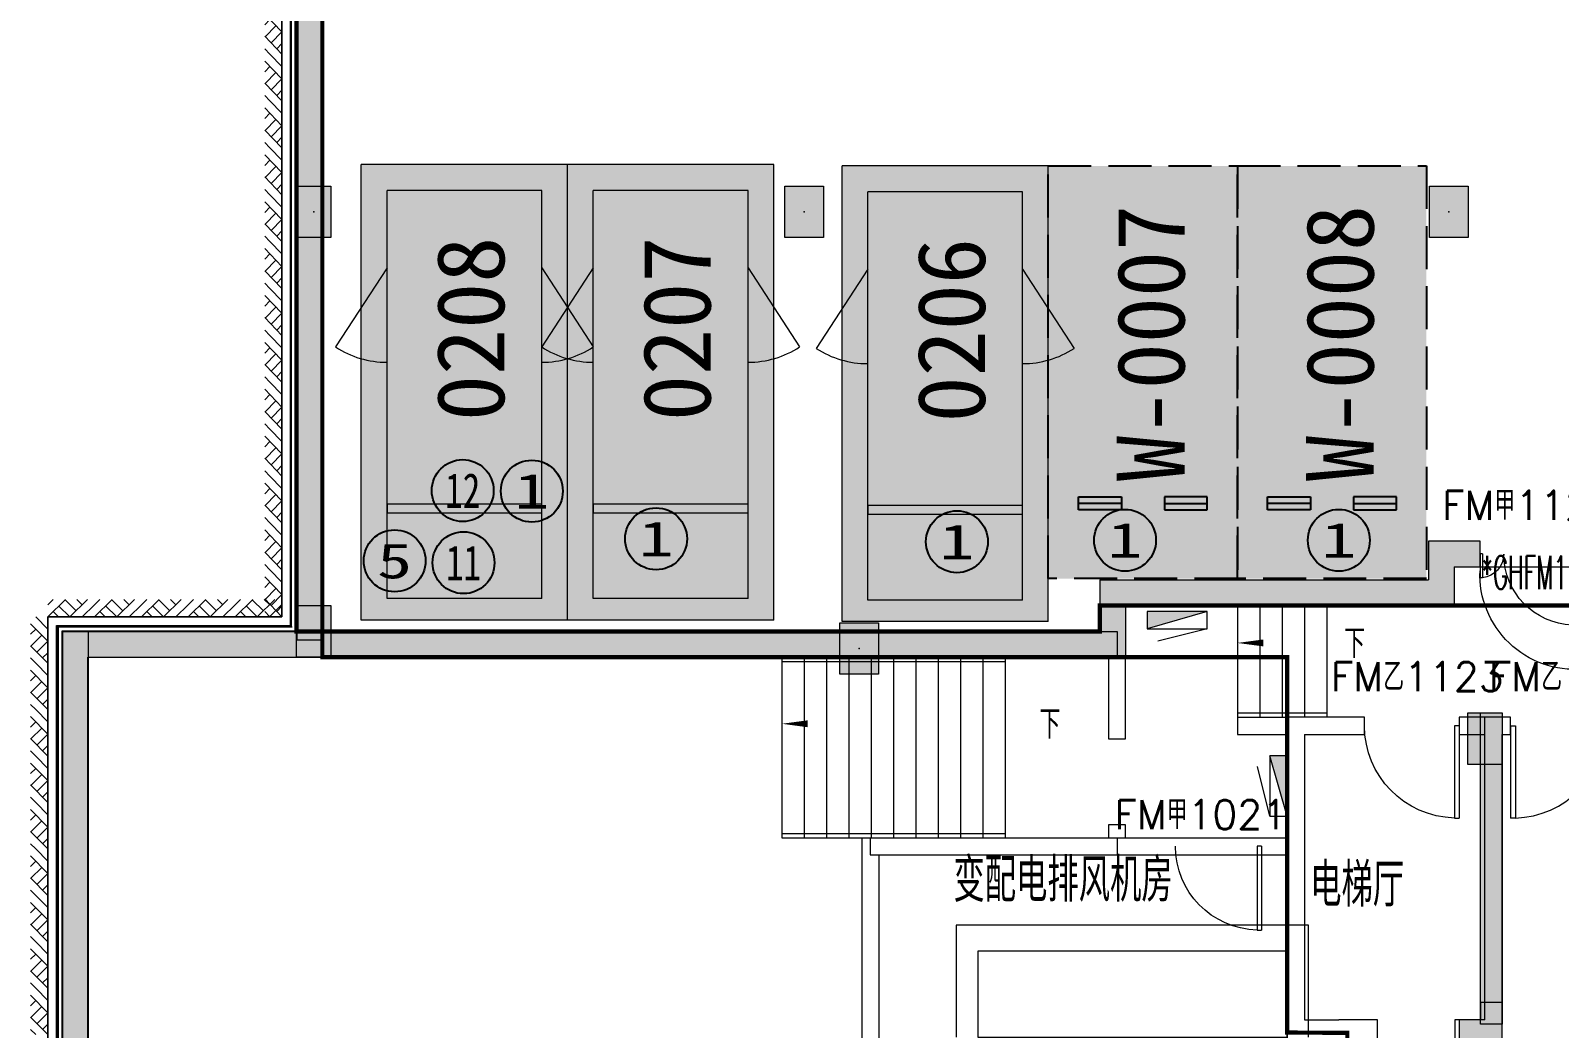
# Model space of a CAD drawing. Extents: x -264757 to 1033689, y 4049843 to 4347093.
# Drawn here: x -92154 to -74366, y 4165458 to 4177067 of the extents above; entities that cross this region are included whole.
import ezdxf
from ezdxf.enums import TextEntityAlignment as Align

# ---------------------------------------------------------------- set-up
doc = ezdxf.new("R2010")
doc.units = 0
doc.header["$LTSCALE"] = 1000
doc.header["$MEASUREMENT"] = 0
doc.linetypes.add('AX-01DK-PB01$0$AX-001DK-01-PB01-02$0$车位$0$DASH', pattern=[0.35, 0.25, -0.1])
doc.linetypes.add('DASH', pattern=[0.35, 0.25, -0.1])
for name, color, linetype in [('AX-01DK-PB01$0$AX-001DK-01-PB01-02$0$A-3-Htch(wall)', 8, 'Continuous'), ('不利因素11-尽端停车', 7, 'Continuous'), ('不利因素12-不满足一次性出车', 7, 'Continuous'), ('不利因素5-单面靠墙', 7, 'Continuous'), ('不利因素9-坡道上停车', 7, 'Continuous'), ('微型车位', 7, 'Continuous'), ('普通车位', 7, 'Continuous')]:
    doc.layers.add(name, color=color, linetype=linetype)
doc.layers.add('AX-01DK-PB01$0$AX-001DK-01-PB01-02$0$A-3-WinF(Text)', color=8, linetype='Continuous', plot=False)
doc.layers.add('AX-01DK-PB01$0$AX-03CK-02-PB01$0$AX-03CK-02-PB01$0$WINDOW_TEXT', color=8, linetype='Continuous', plot=False)
doc.layers.add('无关图层', color=8, linetype='Continuous', lineweight=0)
doc.layers.add('车位归属楼栋范围线', color=7, linetype='Continuous', true_color=0x19e6c7)
doc.styles.add('AX-01DK-PB01$0$_TCH_DIM', font='SIMPLEX', dxfattribs={"bigfont": 'GBCBIG'})
doc.styles.add('AX-01DK-PB01$0$AX-001DK-01-PB01-02$0$_TCH_WINDOW', font='SIMPLEX', dxfattribs={"bigfont": 'GBCBIG'})
doc.styles.add('AX-01DK-PB01$0$AX-03CK-02-PB01$0$AX-03CK-02-PB01$0$_TCH_DIM_T3', font='SIMPLEX', dxfattribs={"width": 0.705882, "bigfont": 'GBCBIG'})
doc.styles.add('AX-01DK-PB01$0$Standard', font='gbenor.shx', dxfattribs={"bigfont": 'gbcbig.shx'})
doc.styles.add('AX-01DK-PB01$1$AX-001DK-01-PB01-02$0$Standard', font='gbenor.shx', dxfattribs={"bigfont": 'gbcbig.shx'})
doc.styles.add('AX-ACK-BIANH1$0$黑体', font='simhei.ttf')
doc.styles.add('AX-ACK-P01-WALL$0$黑体', font='simhei.ttf')
doc.styles.add('SX-ACK-PB01-WNC-ALL$0$黑体', font='simhei.ttf')
doc.styles.add('黑体', font='simhei.ttf')

# ---------------------------------------------------------------- blocks, each defined once
blk = doc.blocks.new('20200722.21185040')
at = {"layer": '不利因素11-尽端停车', "true_color": 0xf21b23}
h = blk.add_hatch(color=240, dxfattribs=at)
h.dxf.hatch_style = 1
edge = h.paths.add_edge_path()
edge.add_arc((360, 360), 360, 0, 360)
at = {"layer": '不利因素11-尽端停车'}
blk.add_circle((360, 360), 360, dxfattribs=at)
at = {"layer": '不利因素11-尽端停车', "style": '黑体', "width": 0.695313}
blk.add_text('11', height=407.3, dxfattribs=at).set_placement((156, 156), (564, 156), align=Align.FIT)
blk = doc.blocks.new('20200722.21185335')
at = {"layer": '不利因素12-不满足一次性出车', "true_color": 0x201adc}
h = blk.add_hatch(color=182, dxfattribs=at)
h.dxf.hatch_style = 1
edge = h.paths.add_edge_path()
edge.add_arc((360, 360), 360, 0, 360)
at = {"layer": '不利因素12-不满足一次性出车'}
blk.add_circle((360, 360), 360, dxfattribs=at)
at = {"layer": '不利因素12-不满足一次性出车', "style": '黑体', "width": 0.695313}
blk.add_text('12', height=407.3, dxfattribs=at).set_placement((156, 156), (564, 156), align=Align.FIT)
blk = doc.blocks.new('SX-ACK-PB01-WNC-ALL$0$20200722.21183209')
at = {"layer": '不利因素5-单面靠墙', "true_color": 0x6d711d}
h = blk.add_hatch(color=66, dxfattribs=at)
h.dxf.hatch_style = 1
edge = h.paths.add_edge_path()
edge.add_arc((360, 360), 360, 0, 360)
at = {"layer": '不利因素5-单面靠墙'}
blk.add_circle((360, 360), 360, dxfattribs=at)
at = {"layer": '不利因素5-单面靠墙', "style": 'SX-ACK-PB01-WNC-ALL$0$黑体', "width": 1.390625}
blk.add_text('5', height=407, dxfattribs=at).set_placement((156, 156), (564, 156), align=Align.FIT)
blk = doc.blocks.new('AX-01DK-PB01$0$$DorLib2D$00000001')
at = {"layer": '无关图层'}
for p, q in [((0.45, 0.975), (0.5, 0.975)), ((0.45, 0), (0.45, 0.975)), ((0.5, 0), (0.5, 0.975)), ((0.5, 0), (0.45, 0))]:
    blk.add_line(p, q, dxfattribs=at)
at = {"layer": '无关图层', "lineweight": 13}
blk.add_arc((0.475, 0), 0.975, 91.4693, 180, dxfattribs=at)
blk = doc.blocks.new('AX-01DK-PB01$1$$LinePat$素土夯实')
at = {"layer": '无关图层'}
for p, q in [((0, -210), (210, 0)), ((120, -300), (420, 0)), ((420, 0), (608, -188)), ((495, -300), (795, 0)), ((615, 0), (705, -90)), ((210, -210), (300, -300)), ((315, -105), (502, -293)), ((705, -300), (795, -210))]:
    blk.add_line(p, q, dxfattribs=at)
blk = doc.blocks.new('SX-CK-PB001-WNC$1$20211103.13313578')
at = {"layer": '无关图层'}
h = blk.add_hatch(color=256, dxfattribs=at)
h.dxf.hatch_style = 1
h.paths.add_polyline_path([(0, 600), (450, 600), (450, 0), (0, 0)])
blk.add_lwpolyline([(0, 600), (450, 600), (450, 0), (0, 0)], close=True, dxfattribs=at)
blk.add_point((225, 300), dxfattribs=at)
blk = doc.blocks.new('SX-CK-PB001-WNC$1$20211103.13313888')
at = {"layer": '无关图层'}
h = blk.add_hatch(color=256, dxfattribs=at)
h.dxf.hatch_style = 1
h.paths.add_polyline_path([(0, 600), (400, 600), (400, 0), (0, 0)])
blk.add_lwpolyline([(0, 600), (400, 600), (400, 0), (0, 0)], close=True, dxfattribs=at)
blk.add_point((200, 300), dxfattribs=at)
blk = doc.blocks.new('fasdfasdfasdfasdfasdf')
at = {"layer": '不利因素9-坡道上停车', "true_color": 0xe0aa15}
h = blk.add_hatch(color=42, dxfattribs=at)
h.dxf.hatch_style = 1
edge = h.paths.add_edge_path()
edge.add_arc((-119587, 4058555), 720, 0, 360)
at = {"layer": '不利因素9-坡道上停车'}
blk.add_circle((-119587, 4058555), 720, dxfattribs=at)
at = {"layer": '不利因素9-坡道上停车', "style": 'AX-ACK-P01-WALL$0$黑体', "width": 1.390625}
blk.add_text('1', height=815, dxfattribs=at).set_placement((-119994, 4058148), (-119180, 4058148), align=Align.FIT)
blk = doc.blocks.new('PX-03CK-XHS$1$$TWTSYS$00000508')
at = {"layer": '无关图层'}
for p, q in [((-0.5, 0.5), (0.324, 1.224)), ((-0.5, 0.5), (-0.5, -0.5)), ((-0.5, -0.5), (0.5, 0.5)), ((0.5, 0.5), (-0.5, 0.5)), ((0.5, -0.5), (0.5, 0.5)), ((-0.5, -0.5), (0.5, -0.5))]:
    blk.add_line(p, q, dxfattribs=at)
blk.add_solid([(0.5, -0.5), (0.5, 0.5), (-0.5, -0.5)], dxfattribs=at)
blk = doc.blocks.new('AX-01DK-PB01$0$AX-03CK-02-PB01$0$AX-03CK-02-PB01$0$$U_DORLIB2D$00000009')
at = {"layer": '无关图层'}
blk.add_line((0.5, 0.219), (0.5, 1.213), dxfattribs=at)
at = {"layer": '无关图层', "const_width": 0.05}
blk.add_lwpolyline([(0.583, 0.219), (0.583, 1.219)], dxfattribs=at)
at = {"layer": '无关图层'}
blk.add_arc((0.5, 0.219), 1.001, 85.224, 182.3859, dxfattribs=at)
blk = doc.blocks.new('AX-01DK-PB01$0$$DorLib2D$00000225')
at = {"layer": '无关图层'}
for p, q in [((0.475, -0.001), (0.475, 0.752)), ((0.475, 0.752), (0.5, 0.752)), ((0.5, -0.001), (0.5, 0.752)), ((-0.5, 0), (-0.5, 0.252)), ((-0.475, 0.252), (-0.5, 0.252)), ((-0.475, 0), (-0.475, 0.252)), ((-0.475, 0), (-0.5, 0)), ((0.475, -0.001), (0.5, -0.001))]:
    blk.add_line(p, q, dxfattribs=at)
for centre, radius, start, end in [((0.505, -0.002), 0.755, 92.2493, 179.7238), ((-0.501, 0.003), 0.251, 359.7899, 84.0974)]:
    blk.add_arc(centre, radius, start, end, dxfattribs=at)
blk = doc.blocks.new('A$C7e5eb487')
at = {"layer": '普通车位', "true_color": 0xf18f8e}
h = blk.add_hatch(color=11, dxfattribs=at)
h.dxf.hatch_style = 1
h.paths.add_polyline_path([(2400, 0), (2400, -5300), (0, -5300), (0, 0)])
blk = doc.blocks.new('A$C95fe41d2')
at = {"layer": '微型车位', "true_color": 0xffdf7f}
h = blk.add_hatch(color=41, dxfattribs=at)
h.dxf.hatch_style = 1
h.paths.add_polyline_path([(0, 0), (0, -4800), (-2200, -4800), (-2200, 0)])

msp = doc.modelspace()

# ---------------------------------------------------------------- hatches: boundary and pattern name
at = {"layer": 'AX-01DK-PB01$0$AX-001DK-01-PB01-02$0$A-3-Htch(wall)'}
for points in [[(-88759.6, 4191108.8), (-89059.6, 4191108.8), (-89059.6, 4170077), (-88892.9, 4169977), (-88759.6, 4170077)], [(-75589.8, 4170828.1), (-75889.8, 4171128.1), (-75889.8, 4170678.1), (-75589.8, 4170378.1)], [(-75589.8, 4170828.1), (-75289.8, 4170828.1), (-75289.8, 4171128.1), (-75889.8, 4171128.1)], [(-79412.9, 4170378.1), (-79712.9, 4170678.1), (-79712.9, 4170077), (-79412.9, 4169777)], [(-79712.9, 4170678.1), (-79412.9, 4170378.1), (-75589.8, 4170378.1), (-75889.8, 4170678.1)], [(-91483.7, 4169777), (-91783.7, 4170077), (-91783.7, 4157384.9), (-91483.7, 4157564.5)], [(-91783.7, 4170077), (-91483.7, 4169777), (-88859.6, 4169777), (-88892.9, 4169977), (-89059.6, 4170077)], [(-88892.9, 4169977), (-88859.6, 4169777), (-79412.9, 4169777), (-79712.9, 4170077), (-88759.6, 4170077)]]:
    msp.add_hatch(color=256, dxfattribs=at).paths.add_polyline_path(points)
at = {"layer": '无关图层'}
for points in [[(-89056.2, 4188500.1), (-89056.2, 4169976), (-88756.2, 4169976), (-88756.2, 4188500.1)], [(-91483.7, 4169777), (-88856.2, 4169777), (-88889.6, 4169977), (-89056.2, 4170077), (-91483.7, 4170077)], [(-88956.2, 4169909.7), (-89056.2, 4169777), (-79512.9, 4169777), (-79512.9, 4170077), (-88756.2, 4170077)], [(-75033.6, 4169128), (-75033.6, 4168528), (-75433.6, 4168528), (-75433.6, 4169128)], [(-75233.6, 4165158), (-75233.6, 4164508), (-75033.6, 4164508), (-75033.6, 4165758), (-75283.6, 4165758), (-75283.6, 4165558), (-75533.6, 4165558), (-75533.6, 4165158)]]:
    msp.add_hatch(color=256, dxfattribs=at).paths.add_polyline_path(points)
h = msp.add_hatch(dxfattribs=at)
h.set_pattern_fill('钢筋混凝土', color=256, scale=100)
h.set_pattern_definition([(45, (-100689.6, 4064708.02), (-176.7767, 176.7767), []), (50, (-100689.6, 4064708), (717.2602, -62.752), [75, -825]), (355, (-100689.6, 4064708), (-138.7513, 752.192), [60, -660]), (100.4514, (-100629.8, 4064702.8), (578.5094, 689.4395), [63.74, -701.142]), (46.1842, (-100689.6, 4064908), (1067.241, -165.519), [112.5, -1237.5]), (96.6356, (-100600.7, 4064894.2), (934.663, 974.118), [95.61, -1051.713]), (351.1842, (-100689.6, 4064908), (934.662, 974.119), [90, -990]), (21, (-100589.6, 4064858), (596.907, -402.619), [75, -825]), (326, (-100589.6, 4064858), (243.3153, 725.15), [60, -660]), (71.4514, (-100539.86, 4064824.5), (840.2226, 322.5305), [63.74, -701.142]), (37.5, (-100689.6, 4064708.02), (12.15986, 332.89385), [0, -652, 0, -670, 0, -662.5]), (7.5, (-100689.6, 4064708.02), (263.0695, 394.4117), [0, -382, 0, -637, 0, -252.5]), (327.5, (-100912.6, 4064708.02), (533.82244, -22.5549), [0, -250, 0, -780, 0, -1035]), (317.5, (-101012.6, 4064708), (583.1862, 100.105), [0, -325, 0, -518, 0, -735])])
h.paths.add_polyline_path([(-91789.6, 4157988), (-91489.6, 4157988), (-91489.6, 4169778), (-88759.6, 4169778), (-88759.6, 4182108), (-89059.6, 4182108), (-89059.6, 4170078), (-91789.6, 4170078)])
h = msp.add_hatch(color=256, dxfattribs=at)
h.dxf.hatch_style = 1
h.paths.add_polyline_path([(-75283.6, 4169078), (-75033.6, 4169078), (-75033.6, 4165508), (-75283.6, 4165508)])

# ---------------------------------------------------------------- linework, layer by layer
at = {"layer": '微型车位', "color": 4, "linetype": 'AX-01DK-PB01$0$AX-001DK-01-PB01-02$0$车位$0$DASH', "ltscale": 2000}
for p, q in [((-79462.9, 4171566.7), (-79962.9, 4171566.7)), ((-78962.9, 4171566.7), (-78462.9, 4171566.7)), ((-77262.9, 4171566.7), (-77762.9, 4171566.7)), ((-76762.9, 4171566.7), (-76262.9, 4171566.7))]:
    msp.add_line(p, q, dxfattribs=at)
at = {"layer": '微型车位', "color": 4, "linetype": 'AX-01DK-PB01$0$AX-001DK-01-PB01-02$0$车位$0$DASH', "ltscale": 2}
for points in [[(-80312.9, 4175491.7), (-78112.9, 4175491.7), (-78112.9, 4170691.7), (-80312.9, 4170691.7)], [(-78112.9, 4175491.7), (-75912.9, 4175491.7), (-75912.9, 4170691.7), (-78112.9, 4170691.7)]]:
    msp.add_lwpolyline(points, close=True, dxfattribs=at)
at = {"layer": '微型车位', "color": 4, "linetype": 'AX-01DK-PB01$0$AX-001DK-01-PB01-02$0$车位$0$DASH', "ltscale": 2000}
for points in [[(-79962.9, 4171641.7), (-79462.9, 4171641.7), (-79462.9, 4171491.7), (-79962.9, 4171491.7)], [(-78462.9, 4171641.7), (-78962.9, 4171641.7), (-78962.9, 4171491.7), (-78462.9, 4171491.7)], [(-77762.9, 4171641.7), (-77262.9, 4171641.7), (-77262.9, 4171491.7), (-77762.9, 4171491.7)], [(-76262.9, 4171641.7), (-76762.9, 4171641.7), (-76762.9, 4171491.7), (-76262.9, 4171491.7)]]:
    msp.add_lwpolyline(points, close=True, dxfattribs=at)
at = {"layer": '无关图层'}
for p, q in [((-89059.6, 4191108.8), (-89059.6, 4170077)), ((-88759.6, 4191108.8), (-88759.6, 4170077)), ((-89056.2, 4188500.1), (-89056.2, 4169976)), ((-88756.2, 4188500.1), (-88756.2, 4169976)), ((-89229, 4188249.6), (-89229.9, 4170248)), ((-89229.9, 4170248), (-89229, 4188249.6)), ((-89129.9, 4170148), (-89129, 4188249.6)), ((-89119.9, 4170138), (-89119, 4188249.6)), ((-88306.5, 4170207.9), (-88306.5, 4175507.9, 0)), ((-85906.5, 4175507.9, 0), (-88306.5, 4175507.9, 0)), ((-85906.5, 4170207.9), (-85906.5, 4175507.9, 0)), ((-85906.5, 4170207.9, 0), (-85906.5, 4175507.9, 0)), ((-83506.5, 4175507.9, 0), (-85906.5, 4175507.9, 0)), ((-83506.5, 4170207.9, 0), (-83506.5, 4175507.9, 0)), ((-82712.9, 4170191.7, 0), (-82712.9, 4175491.7, 0)), ((-80312.9, 4175491.7, 0), (-82712.9, 4175491.7, 0)), ((-80312.9, 4170191.7, 0), (-80312.9, 4175491.7, 0)), ((-86206.5, 4175207.9, 0), (-88006.5, 4175207.9, 0)), ((-88006.5, 4170457.9), (-88006.5, 4175207.9, 0)), ((-86206.5, 4170457.9), (-86206.5, 4175207.9, 0)), ((-83806.5, 4175207.9, 0), (-85606.5, 4175207.9, 0)), ((-85606.5, 4170457.9, 0), (-85606.5, 4175207.9, 0)), ((-83806.5, 4170457.9, 0), (-83806.5, 4175207.9, 0)), ((-80612.9, 4175191.7, 0), (-82412.9, 4175191.7, 0)), ((-82412.9, 4170441.7, 0), (-82412.9, 4175191.7, 0)), ((-80612.9, 4170441.7, 0), (-80612.9, 4175191.7, 0)), ((-75889.8, 4171128.1), (-75889.8, 4170678.1)), ((-75289.8, 4171128.1), (-75889.8, 4171128.1)), ((-75289.8, 4170828.1), (-75289.8, 4171128.1)), ((-75589.8, 4170828.1), (-75589.8, 4170378.1)), ((-75589.8, 4170828.1), (-75289.8, 4170828.1)), ((-75289.8, 4170828.1), (-74189.8, 4170828.1)), ((-79712.9, 4170678.1), (-79712.9, 4170077)), ((-79712.9, 4170678.1), (-75889.8, 4170678.1)), ((-86206.5, 4170457.9), (-88006.5, 4170457.9)), ((-83806.5, 4170457.9, 0), (-85606.5, 4170457.9, 0)), ((-80612.9, 4170441.7, 0), (-82412.9, 4170441.7, 0)), ((-79412.9, 4170378.1), (-79412.9, 4169777)), ((-79412.9, 4170378.1), (-75589.8, 4170378.1)), ((-78112.9, 4170378), (-78112.9, 4169078)), ((-77852.9, 4170378), (-77852.9, 4169078)), ((-77592.9, 4170378), (-77592.9, 4169078)), ((-77332.9, 4170378), (-77332.9, 4169078)), ((-77072.9, 4170378), (-77072.9, 4169078)), ((-89229.9, 4170248), (-91954, 4170247)), ((-91954, 4170247), (-89229.9, 4170248)), ((-91954, 4170247), (-91954, 4157283)), ((-91954, 4157283), (-91954, 4170247)), ((-85906.5, 4170207.9), (-88306.5, 4170207.9)), ((-83506.5, 4170207.9, 0), (-85906.5, 4170207.9, 0)), ((-80312.9, 4170191.7, 0), (-82712.9, 4170191.7, 0)), ((-91854, 4170147), (-89129.9, 4170148)), ((-91854, 4157342.9), (-91854, 4170147)), ((-91844, 4170137), (-89119.9, 4170138)), ((-91844, 4157348.9), (-91844, 4170137)), ((-89109.9, 4170128), (-91834, 4170127)), ((-91834, 4170127), (-91834, 4157354.9)), ((-91783.7, 4170077), (-91783.7, 4157384.9)), ((-91783.7, 4170077), (-89059.6, 4170077)), ((-91483.7, 4170077), (-89056.2, 4170077)), ((-91483.7, 4170077), (-91483.7, 4169777)), ((-88759.6, 4170077), (-79712.9, 4170077)), ((-88756.2, 4170077), (-79512.9, 4170077)), ((-79512.9, 4170077), (-79512.9, 4169777)), ((-88756.2, 4169976), (-89056.2, 4169976)), ((-91483.7, 4169777), (-88856.2, 4169777)), ((-91483.7, 4169777), (-91483.7, 4157564.5)), ((-91483.7, 4169777), (-88859.6, 4169777)), ((-89056.2, 4169777), (-79512.9, 4169777)), ((-88859.6, 4169777), (-79412.9, 4169777)), ((-83412.9, 4169777), (-83412.9, 4167677)), ((-83412.9, 4169727), (-80812.9, 4169727)), ((-83152.9, 4169778), (-83152.9, 4167677)), ((-82892.9, 4169777), (-82892.9, 4167677)), ((-82892.9, 4169777), (-79612.9, 4169777)), ((-82632.9, 4169778), (-82632.9, 4167677)), ((-82372.9, 4169777), (-82372.9, 4167677)), ((-82112.9, 4169777), (-82112.9, 4167677)), ((-81852.9, 4169777), (-81852.9, 4167677)), ((-81592.9, 4169777), (-81592.9, 4167677)), ((-81332.9, 4169777), (-81332.9, 4167677)), ((-81072.9, 4169777), (-81072.9, 4167677)), ((-80812.9, 4169777), (-80812.9, 4167677)), ((-79612.9, 4169777), (-79612.9, 4168827)), ((-79412.9, 4168827), (-79412.9, 4169777)), ((-78112.9, 4169128), (-77072.9, 4169128)), ((-78112.9, 4169078), (-77533.6, 4169078)), ((-78112.9, 4169078), (-78112.9, 4168878)), ((-77533.6, 4169078), (-77533.6, 4168878)), ((-77533.6, 4169078), (-77533.6, 4165158)), ((-76633.6, 4169078), (-77533.6, 4169078)), ((-76633.6, 4168878), (-76633.6, 4169078)), ((-75233.6, 4169078), (-75533.6, 4169078)), ((-75533.6, 4169078), (-75533.6, 4168878)), ((-74933.6, 4169078), (-75233.6, 4169078)), ((-75233.6, 4165558), (-75233.6, 4169078)), ((-75233.6, 4168878), (-75233.6, 4169078)), ((-74933.6, 4168878), (-74933.6, 4169078)), ((-79612.9, 4168827), (-79412.9, 4168827)), ((-78112.9, 4168878), (-77533.6, 4168878)), ((-77333.6, 4168878), (-77333.6, 4165558)), ((-77333.6, 4168878), (-76633.6, 4168878)), ((-75533.6, 4168878), (-75233.6, 4168878)), ((-75033.6, 4168878), (-74933.6, 4168878)), ((-75033.6, 4165258), (-75033.6, 4168878)), ((-83412.9, 4167727), (-80812.9, 4167727)), ((-79412.9, 4167827), (-79612.9, 4167827)), ((-79612.9, 4167827), (-79612.9, 4167677)), ((-79412.9, 4167677), (-79412.9, 4167827)), ((-83412.9, 4167677), (-77533.6, 4167677)), ((-82483.6, 4167677), (-82483.6, 4165308)), ((-82383.6, 4167677), (-79512.9, 4167677)), ((-82383.6, 4167677), (-82383.6, 4167477)), ((-79512.9, 4167677), (-77533.6, 4167677)), ((-79512.9, 4167677), (-79512.9, 4167477)), ((-78833.6, 4167677), (-77833.6, 4167677)), ((-77533.6, 4167677), (-77533.6, 4167477)), ((-82383.6, 4167477), (-79512.9, 4167477)), ((-82283.6, 4167477), (-82283.6, 4165308)), ((-79512.9, 4167477), (-77533.6, 4167477)), ((-78833.6, 4167477), (-77833.6, 4167477)), ((-77333.6, 4165558), (-76933.6, 4165558)), ((-76483.6, 4165558), (-76933.6, 4165558)), ((-76483.6, 4165158), (-76483.6, 4165558)), ((-75233.6, 4165558), (-75583.6, 4165558)), ((-75583.6, 4165558), (-75583.6, 4165158))]:
    msp.add_line(p, q, dxfattribs=at)
for points in [[(-91789.6, 4157988), (-91489.6, 4157988), (-91489.6, 4169778), (-88759.6, 4169778), (-88759.6, 4182108), (-89059.6, 4182108), (-89059.6, 4170078), (-91789.6, 4170078)], [(-88006.5, 4171457.9), (-86206.5, 4171457.9), (-86206.5, 4171557.9), (-88006.5, 4171557.9)], [(-75033.6, 4169128), (-75033.6, 4168528), (-75433.6, 4168528), (-75433.6, 4169128)], [(-75033.6, 4165508), (-75283.6, 4165508), (-75283.6, 4169128), (-75033.6, 4169128)], [(-75283.6, 4169128), (-75033.6, 4169128), (-75033.6, 4165508), (-75283.6, 4165508)], [(-75033.4, 4165508), (-75283.4, 4165508), (-75283.4, 4169128), (-75033.4, 4169128)], [(-77534.3, 4165358), (-77534.3, 4166358), (-81133.9, 4166358), (-81133.9, 4165358)], [(-75233.6, 4165158), (-75233.6, 4164508), (-75033.6, 4164508), (-75033.6, 4165758), (-75283.6, 4165758), (-75283.6, 4165558), (-75533.6, 4165558), (-75533.6, 4165158)]]:
    msp.add_lwpolyline(points, close=True, dxfattribs=at)
for points in [[(-88006.5, 4174307.9), (-88606.5, 4173385.9)], [(-86206.5, 4174307.9), (-85606.5, 4173385.9)], [(-77283.8, 4165358), (-77284.3, 4166658), (-81383.9, 4166658), (-81383.9, 4165358)]]:
    msp.add_lwpolyline(points, dxfattribs=at)
at = {"layer": '无关图层', "elevation": 0}
for points in [[(-85606.5, 4174307.9), (-86206.5, 4173385.9)], [(-83806.5, 4174307.9), (-83206.5, 4173385.9)], [(-82412.9, 4174291.7), (-83012.9, 4173369.7)], [(-80612.9, 4174291.7), (-80012.9, 4173369.7)]]:
    msp.add_lwpolyline(points, dxfattribs=at)
for points in [[(-85606.5, 4171457.9), (-83806.5, 4171457.9), (-83806.5, 4171557.9), (-85606.5, 4171557.9)], [(-82412.9, 4171441.7), (-80612.9, 4171441.7), (-80612.9, 4171541.7), (-82412.9, 4171541.7)]]:
    msp.add_lwpolyline(points, close=True, dxfattribs=at)
at = {"layer": '无关图层'}
for points in [[(-76976.7, 4169942.6, 0, 0, 0), (-78112.9, 4169942.6, 0, 80, 0), (-77812.9, 4169942.6, 0, 0, 0)], [(-80521, 4169002.2, 0, 0, 0), (-83412.9, 4169002.2, 0, 80, 0), (-83112.9, 4169002.2, 0, 0, 0)]]:
    msp.add_lwpolyline(points, format="xyseb", dxfattribs=at)
for centre, start, end in [((-88006.5, 4174307.9, 0), 236.94427, 270), ((-86206.5, 4174307.9, 0), 270, 303.05573), ((-85606.5, 4174307.9, 0), 236.94427, 270), ((-83806.5, 4174307.9, 0), 270, 303.05573), ((-82412.9, 4174291.7, 0), 236.94427, 270), ((-80612.9, 4174291.7, 0), 270, 303.05573)]:
    msp.add_arc(centre, 1100, start, end, dxfattribs=at)
at = {"layer": '车位归属楼栋范围线', "linetype": 'DASH', "ltscale": 5, "const_width": 50}
for points in [[(-89059.6, 4221559.2), (-89059.6, 4170077), (-79712.9, 4170077), (-79712.9, 4170377.6), (-73439.8, 4170377.6), (-73439.8, 4169128), (-33779.6, 4169128.3), (-33779.6, 4175753.5), (-29378.4, 4175753.5), (-29378.4, 4186909.9), (-33152.6, 4186909.9), (-33152.6, 4194358), (-31806.4, 4194358), (-31806.4, 4195803.4), (-32656.4, 4195803.4), (-32656.4, 4204358), (-28828.7, 4204358), (-28828.7, 4215897.7)], [(-33283.3, 4146883.7), (-33283.3, 4175514.4), (-29137.4, 4175514.4), (-29137.4, 4186656.6), (-44355, 4186656.6), (-44355, 4191625.1), (-47611.1, 4191625.1), (-47611.1, 4186680.1), (-55404.2, 4186680.1), (-55404.2, 4191908), (-58670.9, 4191908), (-58670.9, 4186858), (-70304.1, 4186858), (-70303.6, 4191907.5), (-77719.4, 4191908.3), (-77719.4, 4186558.3), (-88759.6, 4186558.3), (-88759.6, 4169777), (-77533.6, 4169777), (-77534.3, 4165409), (-76833.6, 4165408), (-76833.1, 4158725), (-81133.4, 4158725), (-81133.4, 4140728.4)]]:
    msp.add_lwpolyline(points, dxfattribs=at)

# ---------------------------------------------------------------- block references
at = {"layer": '不利因素11-尽端停车'}
msp.add_blockref('20200722.21185040', (-87476.5, 4170515.9, 0), dxfattribs=at)
at = {"layer": '不利因素12-不满足一次性出车'}
msp.add_blockref('20200722.21185335', (-87486.1, 4171355.2, 0), dxfattribs=at)
at = {"layer": '不利因素5-单面靠墙'}
msp.add_blockref('SX-ACK-PB01-WNC-ALL$0$20200722.21183209', (-88278.1, 4170538, 0), dxfattribs=at)
at = {"layer": '微型车位'}
for p in [(-78112.9, 4175491.7), (-75912.9, 4175491.7)]:
    msp.add_blockref('A$C95fe41d2', p, dxfattribs=at)
at = {"layer": '无关图层'}
for name, p, xscale, yscale, zscale, rotation in [('AX-01DK-PB01$1$$LinePat$素土夯实', (-89229.6, 4177339.5), 0.6861672339798723, 0.6666666666666666, 0.6666666666666666, 269.9971158132795), ('AX-01DK-PB01$1$$LinePat$素土夯实', (-89229.6, 4176794), 0.6861672339798723, 0.6666666666666666, 0.6666666666666666, 269.9971158132795), ('AX-01DK-PB01$1$$LinePat$素土夯实', (-89229.6, 4176248.5), 0.6861672339798723, 0.6666666666666666, 0.6666666666666666, 269.9971158132795), ('AX-01DK-PB01$1$$LinePat$素土夯实', (-89229.7, 4175703), 0.6861672339798723, 0.6666666666666666, 0.6666666666666666, 269.9971158132795), ('AX-01DK-PB01$1$$LinePat$素土夯实', (-89229.7, 4175157.5), 0.6861672339798723, 0.6666666666666666, 0.6666666666666666, 269.9971158132795), ('AX-01DK-PB01$1$$LinePat$素土夯实', (-89229.7, 4174612), 0.6861672339798723, 0.6666666666666666, 0.6666666666666666, 269.9971158132795), ('AX-01DK-PB01$1$$LinePat$素土夯实', (-89229.7, 4174066.5), 0.6861672339798723, 0.6666666666666666, 0.6666666666666666, 269.9971158132795), ('AX-01DK-PB01$1$$LinePat$素土夯实', (-89229.8, 4173521), 0.6861672339798723, 0.6666666666666666, 0.6666666666666666, 269.9971158132795), ('AX-01DK-PB01$1$$LinePat$素土夯实', (-89229.8, 4172975.5), 0.6861672339798723, 0.6666666666666666, 0.6666666666666666, 269.9971158132795), ('AX-01DK-PB01$1$$LinePat$素土夯实', (-89229.8, 4172430), 0.6861672339798723, 0.6666666666666666, 0.6666666666666666, 269.9971158132795), ('AX-01DK-PB01$1$$LinePat$素土夯实', (-89229.9, 4171884.5), 0.6861672339798723, 0.6666666666666666, 0.6666666666666666, 269.9971158132795), ('AX-01DK-PB01$1$$LinePat$素土夯实', (-89229.9, 4171339), 0.6861672339798723, 0.6666666666666666, 0.6666666666666666, 269.9971158132795), ('AX-01DK-PB01$1$$LinePat$素土夯实', (-89229.9, 4170793.5), 0.6861672339798723, 0.6666666666666666, 0.6666666666666666, 269.9971158132795), ('AX-01DK-PB01$1$$LinePat$素土夯实', (-91409.2, 4170247.2), 0.6852997900695932, 0.6666666666666666, 0.6666666666666666, 180.0208427017818), ('AX-01DK-PB01$1$$LinePat$素土夯实', (-90864.4, 4170247.4), 0.6852997900695932, 0.6666666666666666, 0.6666666666666666, 180.0208427017818), ('AX-01DK-PB01$1$$LinePat$素土夯实', (-90319.6, 4170247.6), 0.6852997900695932, 0.6666666666666666, 0.6666666666666666, 180.0208427017818), ('AX-01DK-PB01$1$$LinePat$素土夯实', (-89774.8, 4170247.8), 0.6852997900695932, 0.6666666666666666, 0.6666666666666666, 180.0208427017818), ('AX-01DK-PB01$1$$LinePat$素土夯实', (-89229.9, 4170248), 0.6852997900695932, 0.6666666666666666, 0.6666666666666666, 180.0208427017818), ('AX-01DK-PB01$1$$LinePat$素土夯实', (-91954, 4170247), 0.6794507466647131, 0.6666666666666666, 0.6666666666666666, 270), ('PX-03CK-XHS$1$$TWTSYS$00000508', (-78812.9, 4170207.1), 700, 200, 700, 180), ('AX-01DK-PB01$1$$LinePat$素土夯实', (-91954, 4169706.8), 0.6794507466647131, 0.6666666666666666, 0.6666666666666666, 270), ('AX-01DK-PB01$1$$LinePat$素土夯实', (-91954, 4169166.6), 0.6794507466647131, 0.6666666666666666, 0.6666666666666666, 270), ('AX-01DK-PB01$1$$LinePat$素土夯实', (-91954, 4168626.5), 0.6794507466647131, 0.6666666666666666, 0.6666666666666666, 270), ('PX-03CK-XHS$1$$TWTSYS$00000508', (-77633.6, 4168278), 700, 200, 700, 90), ('AX-01DK-PB01$1$$LinePat$素土夯实', (-91954, 4168086.3), 0.6794507466647131, 0.6666666666666666, 0.6666666666666666, 270), ('AX-01DK-PB01$1$$LinePat$素土夯实', (-91954, 4167546.1), 0.6794507466647131, 0.6666666666666666, 0.6666666666666666, 270), ('AX-01DK-PB01$1$$LinePat$素土夯实', (-91954, 4167006), 0.6794507466647131, 0.6666666666666666, 0.6666666666666666, 270), ('AX-01DK-PB01$1$$LinePat$素土夯实', (-91954, 4166465.8), 0.6794507466647131, 0.6666666666666666, 0.6666666666666666, 270), ('AX-01DK-PB01$1$$LinePat$素土夯实', (-91954, 4165925.7), 0.6794507466647131, 0.6666666666666666, 0.6666666666666666, 270)]:
    msp.add_blockref(name, p, dxfattribs=dict(at, xscale=xscale, yscale=yscale, zscale=zscale, rotation=rotation))
for name, p in [('SX-CK-PB001-WNC$1$20211103.13313888', (-89059.6, 4174658)), ('SX-CK-PB001-WNC$1$20211103.13313578', (-83379.6, 4174658)), ('SX-CK-PB001-WNC$1$20211103.13313578', (-75879.6, 4174658)), ('SX-CK-PB001-WNC$1$20211103.13313888', (-89059.6, 4169778)), ('SX-CK-PB001-WNC$1$20211103.13313578', (-82739.6, 4169578))]:
    msp.add_blockref(name, p, dxfattribs=at)
ref = msp.add_blockref('AX-01DK-PB01$0$$DorLib2D$00000225', (-74739.8, 4170978.1), dxfattribs=dict(at, xscale=1100, yscale=-1100, zscale=100))
ref.add_attrib('A', 'FM甲1123', (-75730.8, 4171376.4), dxfattribs={"layer": 'AX-01DK-PB01$0$AX-001DK-01-PB01-02$0$A-3-WinF(Text)', "height": 337.59, "style": 'AX-01DK-PB01$0$AX-001DK-01-PB01-02$0$_TCH_WINDOW'})
ref = msp.add_blockref('AX-01DK-PB01$0$AX-03CK-02-PB01$0$AX-03CK-02-PB01$0$$U_DORLIB2D$00000009', (-74739.8, 4170978.1), dxfattribs=dict(at, xscale=1100, yscale=-1100, zscale=300))
ref.add_attrib('A', '*GHFM1123(6)', (-75271, 4170569.1), dxfattribs={"layer": 'AX-01DK-PB01$0$AX-03CK-02-PB01$0$AX-03CK-02-PB01$0$WINDOW_TEXT', "height": 386.75, "style": 'AX-01DK-PB01$0$AX-03CK-02-PB01$0$AX-03CK-02-PB01$0$_TCH_DIM_T3', "width": 0.49827})
ref = msp.add_blockref('AX-01DK-PB01$0$$DorLib2D$00000001', (-76083.6, 4168978), dxfattribs=dict(at, xscale=1100, yscale=-1100, zscale=200, rotation=359.999999999903))
ref.add_attrib('A', 'FM乙1123', (-77024.2, 4169382.9), dxfattribs={"layer": 'AX-01DK-PB01$0$AX-001DK-01-PB01-02$0$A-3-WinF(Text)', "height": 337.59, "style": 'AX-01DK-PB01$0$AX-001DK-01-PB01-02$0$_TCH_WINDOW'})
ref = msp.add_blockref('AX-01DK-PB01$0$$DorLib2D$00000001', (-74383.6, 4168978), dxfattribs=dict(at, xscale=-1100, yscale=-1100, zscale=200, rotation=359.9999999999605))
ref.add_attrib('A', 'FM乙1123', (-75186.2, 4169382.9), dxfattribs={"layer": 'AX-01DK-PB01$0$AX-001DK-01-PB01-02$0$A-3-WinF(Text)', "height": 337.59, "style": 'AX-01DK-PB01$0$AX-001DK-01-PB01-02$0$_TCH_WINDOW'})
at = {"layer": '无关图层', "xscale": 1000, "yscale": -1000, "zscale": 1000}
msp.add_blockref('AX-01DK-PB01$0$$DorLib2D$00000001', (-78333.6, 4167577), dxfattribs=at)
at = {"layer": '普通车位'}
for p in [(-88306.5, 4175507.9, 0), (-85906.5, 4175507.9, 0), (-82712.9, 4175491.7, 0)]:
    msp.add_blockref('A$C7e5eb487', p, dxfattribs=at)
at = {"layer": '车位归属楼栋范围线', "xscale": 0.5, "yscale": 0.5, "zscale": 0.5}
for p in [(-26528.4, 2142431, 0), (-25082.5, 2141876.7, 0), (-21582.6, 2141842.4, 0), (-19626.8, 2141859.5, 0), (-17139.1, 2141859.5, 0)]:
    msp.add_blockref('fasdfasdfasdfasdfasdf', p, dxfattribs=at)

# ---------------------------------------------------------------- texts
at = {"layer": '无关图层', "style": 'AX-ACK-BIANH1$0$黑体'}
for s, p in [('W-0007', (-78727.6, 4171820.4)), ('W-0008', (-76527.6, 4171820.4)), ('0208', (-86642.3, 4172523.4)), ('0207', (-84242.3, 4172523.4, 0)), ('0206', (-81048.8, 4172507.2, 0))]:
    msp.add_text(s, height=788.61, rotation=90, dxfattribs=at).set_placement(p)
at = {"layer": '无关图层'}
for s, height, style, p in [('下', 337.6, 'AX-01DK-PB01$0$_TCH_DIM', (-76871.7, 4169767.6)), ('下', 337.6, 'AX-01DK-PB01$0$_TCH_DIM', (-80416, 4168827.2)), ('FM甲1021', 337.59, 'AX-01DK-PB01$0$AX-001DK-01-PB01-02$0$_TCH_WINDOW', (-79543.5, 4167777)), ('变配电排风机房', 506.38, 'AX-01DK-PB01$1$AX-001DK-01-PB01-02$0$Standard', (-81417.4, 4166931.2)), ('电梯厅', 506.38, 'AX-01DK-PB01$0$Standard', (-77266.4, 4166874.8))]:
    msp.add_text(s, height=height, dxfattribs=dict(at, style=style)).set_placement(p)

doc.saveas('drawing.dxf')
